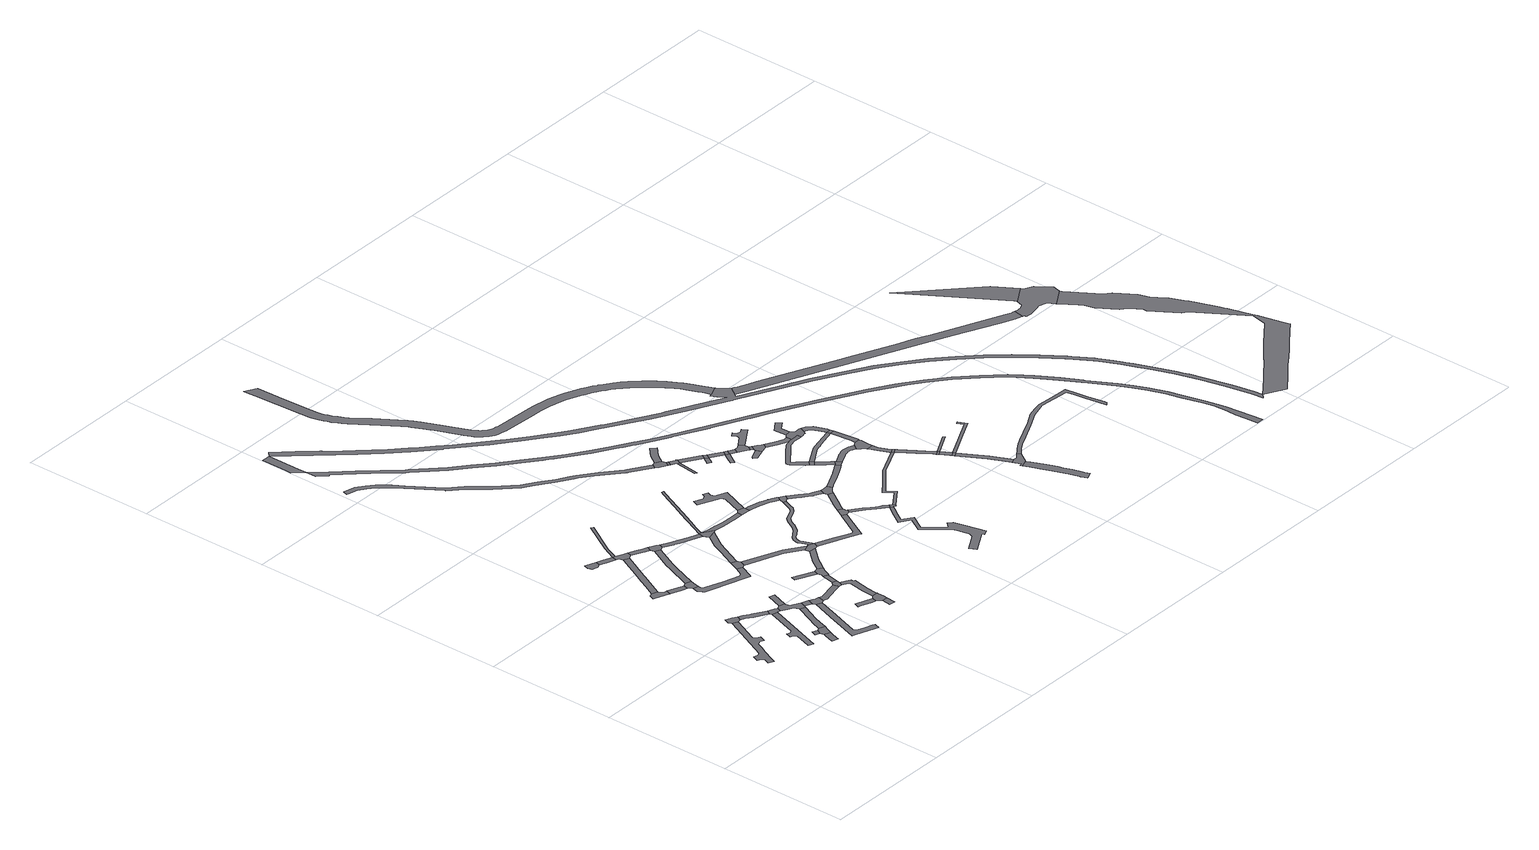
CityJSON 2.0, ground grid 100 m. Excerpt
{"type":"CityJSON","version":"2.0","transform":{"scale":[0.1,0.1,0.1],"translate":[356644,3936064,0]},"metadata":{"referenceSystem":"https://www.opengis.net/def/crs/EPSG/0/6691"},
"CityObjects":{
"road1":{"type":"Road","attributes":{"RoadStructureAttribute.sectionType":"1"},"geometry":[{"type":"MultiSurface","lod":"1","boundaries":[[[0,1,2,3,4,5,6,7,8,9,10,11,12,13,14,15,16,17,18,19,20,21]]]}]},
"road2":{"type":"Road","geometry":[{"type":"MultiSurface","lod":"1","boundaries":[[[22,21,20,23,24,25,26,27,28,29]]]}]},
"road3":{"type":"Road","attributes":{"RoadStructureAttribute.sectionType":"1"},"geometry":[{"type":"MultiSurface","lod":"1","boundaries":[[[30,31,32,33,34,35,36,37,38,39]]]}]},
"road4":{"type":"Road","attributes":{"RoadStructureAttribute.sectionType":"1"},"geometry":[{"type":"MultiSurface","lod":"1","boundaries":[[[40,41,42,43,44,45,46,47]]]}]},
"road5":{"type":"Road","geometry":[{"type":"MultiSurface","lod":"1","boundaries":[[[48,49,50,51]]]}]},
"road6":{"type":"Road","geometry":[{"type":"MultiSurface","lod":"1","boundaries":[[[52,53,54,55,56,57,58,59,60]]]}]},
"road7":{"type":"Road","attributes":{"RoadStructureAttribute.sectionType":"1"},"geometry":[{"type":"MultiSurface","lod":"1","boundaries":[[[61,62,63,64,25,24,65,66,67,68,69,70]]]}]},
"road8":{"type":"Road","geometry":[{"type":"MultiSurface","lod":"1","boundaries":[[[47,46,71,72,73,48,51]]]}]},
"road9":{"type":"Road","attributes":{"RoadStructureAttribute.sectionType":"1"},"geometry":[{"type":"MultiSurface","lod":"1","boundaries":[[[74,75,76,77,78,79,80,81,82,52,83]]]}]},
"road10":{"type":"Road","geometry":[{"type":"MultiSurface","lod":"1","boundaries":[[[69,30,39,84,85,86,87,70]]]}]},
"road11":{"type":"Road","attributes":{"RoadStructureAttribute.sectionType":"1"},"geometry":[{"type":"MultiSurface","lod":"1","boundaries":[[[88,89,90,73,72,91,92,93,94,95,96,97,98]]]}]},
"road12":{"type":"Road","geometry":[{"type":"MultiSurface","lod":"1","boundaries":[[[99,100,101,102,103,104,105]]]}]},
"road13":{"type":"Road","attributes":{"RoadStructureAttribute.sectionType":"1"},"geometry":[{"type":"MultiSurface","lod":"1","boundaries":[[[106,107,108,109,110,111,112,113,114,56,55]]]}]},
"road14":{"type":"Road","attributes":{"RoadStructureAttribute.sectionType":"1"},"geometry":[{"type":"MultiSurface","lod":"1","boundaries":[[[115,116,117,118,119,120,121,122,123,124,125,126,127,128,129,130,131]]]}]},
"road15":{"type":"Road","geometry":[{"type":"MultiSurface","lod":"1","boundaries":[[[78,132,133,134,135,136,137,138,79]]]}]},
"road16":{"type":"Road","geometry":[{"type":"MultiSurface","lod":"1","boundaries":[[[139,86,85,140,141,88,98,142,143,144,145,146,147,148,149]]]}]},
"road17":{"type":"Road","geometry":[{"type":"MultiSurface","lod":"1","boundaries":[[[150,151,149,148]]]}]},
"road18":{"type":"Road","attributes":{"RoadStructureAttribute.sectionType":"1"},"geometry":[{"type":"MultiSurface","lod":"1","boundaries":[[[152,102,101,153,154,155]]]}]},
"road19":{"type":"Road","attributes":{"RoadStructureAttribute.sectionType":"1"},"geometry":[{"type":"MultiSurface","lod":"1","boundaries":[[[156,144,143,157]]]}]},
"road20":{"type":"Road","attributes":{"RoadStructureAttribute.sectionType":"1"},"geometry":[{"type":"MultiSurface","lod":"1","boundaries":[[[158,159,160,161,162,163,164,165,134,133,166,167,168,169,170,171,172,173,174]]]}]},
"road21":{"type":"Road","geometry":[{"type":"MultiSurface","lod":"1","boundaries":[[[124,123,175,176,177,156,157]]]}]},
"road22":{"type":"Road","geometry":[{"type":"MultiSurface","lod":"1","boundaries":[[[178,179,180,181,155,154,182,110,109,183,184]]]}]},
"road23":{"type":"Road","attributes":{"RoadStructureAttribute.sectionType":"1"},"geometry":[{"type":"MultiSurface","lod":"1","boundaries":[[[185,186,187,188,189,190,138,137]]]}]},
"road24":{"type":"Road","geometry":[{"type":"MultiSurface","lod":"1","boundaries":[[[191,192,193,194,195,196,197]]]}]},
"road25":{"type":"Road","attributes":{"RoadStructureAttribute.sectionType":"1"},"geometry":[{"type":"MultiSurface","lod":"1","boundaries":[[[198,199,200,201,202,203,178,184]]]}]},
"road26":{"type":"Road","attributes":{"RoadStructureAttribute.sectionType":"1"},"geometry":[{"type":"MultiSurface","lod":"1","boundaries":[[[181,204,205,206,207,208,155]]]}]},
"road27":{"type":"Road","attributes":{"RoadStructureAttribute.sectionType":"1"},"geometry":[{"type":"MultiSurface","lod":"1","boundaries":[[[209,210,176,175,211,212,213,214,215,216]]]}]},
"road28":{"type":"Road","attributes":{"RoadStructureAttribute.sectionType":"1"},"geometry":[{"type":"MultiSurface","lod":"1","boundaries":[[[217,218,219,220]]]}]},
"road29":{"type":"Road","geometry":[{"type":"MultiSurface","lod":"1","boundaries":[[[197,196,221,220,219,222,223,224,225,226]]]}]},
"road30":{"type":"Road","geometry":[{"type":"MultiSurface","lod":"1","boundaries":[[[227,228,201,200,188,187,229]]]}]},
"road31":{"type":"Road","geometry":[{"type":"MultiSurface","lod":"1","boundaries":[[[230,231,158,174,232,233,234,235,236]]]}]},
"road32":{"type":"Road","geometry":[{"type":"MultiSurface","lod":"1","boundaries":[[[237,216,215,238,239,240,241]]]}]},
"road33":{"type":"Road","attributes":{"RoadStructureAttribute.sectionType":"1"},"geometry":[{"type":"MultiSurface","lod":"1","boundaries":[[[242,243,244,245,246,247]]]}]},
"road34":{"type":"Road","attributes":{"RoadStructureAttribute.sectionType":"1"},"geometry":[{"type":"MultiSurface","lod":"1","boundaries":[[[225,248,249,250,251,252,240,239,253,254,255,256,257,226]]]}]},
"road35":{"type":"Road","attributes":{"RoadStructureAttribute.sectionType":"1"},"geometry":[{"type":"MultiSurface","lod":"1","boundaries":[[[258,259,260,261,262,263,237,241]]]}]},
"road36":{"type":"Road","attributes":{"RoadStructureAttribute.sectionType":"1"},"geometry":[{"type":"MultiSurface","lod":"1","boundaries":[[[264,265,266,267,268,269,270,271,272,273,274,275,276,227,229]]]}]},
"road37":{"type":"Road","geometry":[{"type":"MultiSurface","lod":"1","boundaries":[[[277,278,242,247,279,261,260,280,281,282]]]}]},
"road38":{"type":"Road","attributes":{"RoadStructureAttribute.sectionType":"1"},"geometry":[{"type":"MultiSurface","lod":"1","boundaries":[[[283,284,285,236,235,286,287,288]]]}]},
"road39":{"type":"Road","attributes":{"RoadStructureAttribute.sectionType":"1"},"geometry":[{"type":"MultiSurface","lod":"1","boundaries":[[[289,290,291,233,232,292,293,294,295]]]}]},
"road40":{"type":"Road","attributes":{"RoadStructureAttribute.sectionType":"1"},"geometry":[{"type":"MultiSurface","lod":"1","boundaries":[[[296,297,277,282,298,299,300,301]]]}]},
"road41":{"type":"Road","geometry":[{"type":"MultiSurface","lod":"1","boundaries":[[[302,303,271,270,283,288]]]}]},
"road42":{"type":"Road","attributes":{"RoadStructureAttribute.sectionType":"1"},"geometry":[{"type":"MultiSurface","lod":"1","boundaries":[[[304,305,306,307,308,309,310,311,312,313,314,315,316,317,318,319,320,321,322,323,324,325,326,327,328,329,330,331,332,333,334,335,336,337,338,339,340,341,342,343,344,345,346,347]]]}]},
"road43":{"type":"Road","geometry":[{"type":"MultiSurface","lod":"1","boundaries":[[[348,349,350,351,295,294,296,301]]]}]},
"road44":{"type":"Road","attributes":{"RoadStructureAttribute.sectionType":"1"},"geometry":[{"type":"MultiSurface","lod":"1","boundaries":[[[352,353,354,355,356,357,358,303,302,359,360,361,362,363,364,365,366]]]}]},
"road45":{"type":"Road","attributes":{"RoadStructureAttribute.sectionType":"1"},"geometry":[{"type":"MultiSurface","lod":"1","boundaries":[[[303,367,368,369,370,371,372,373,374,375,376,377,378,379,271]]]}]},
"road46":{"type":"Road","attributes":{"RoadStructureAttribute.sectionType":"1"},"geometry":[{"type":"MultiSurface","lod":"1","boundaries":[[[349,380,381,382,383,384,385,386,387,388,389,390,391,392,393,394,395,396,397,398,399,400,401,402,403,404,405,406,407,408,409,410,411,412,413,414,415,416,417,418,419,350]]]}]},
"road47":{"type":"Road","attributes":{"RoadStructureAttribute.sectionType":"1"},"geometry":[{"type":"MultiSurface","lod":"1","boundaries":[[[420,421,422,423,424,425,426,427,349,348,428,429,430,431,432,433,434,435,436]]]}]},
"road48":{"type":"Road","geometry":[{"type":"MultiSurface","lod":"1","boundaries":[[[365,437,438,439,440,441,442,366]]]}]},
"road49":{"type":"Road","attributes":{"RoadStructureAttribute.sectionType":"1"},"geometry":[{"type":"MultiSurface","lod":"1","boundaries":[[[443,444,445,446,447,448,449,450,451,452,453,442,441]]]}]},
"road50":{"type":"Road","attributes":{"RoadStructureAttribute.sectionType":"1"},"geometry":[{"type":"MultiSurface","lod":"1","boundaries":[[[439,454,455,456,457,458,459,460,461,462,463,464,465,466,467,468,469,470,471,472,473,474,440]]]}]},
"road51":{"type":"Road","geometry":[{"type":"MultiSurface","lod":"1","boundaries":[[[475,465,464,476,400,399,477,478]]]}]},
"road52":{"type":"Road","geometry":[{"type":"MultiSurface","lod":"1","boundaries":[[[479,480,481,482,483,436,435,484]]]}]},
"road53":{"type":"Road","geometry":[{"type":"MultiSurface","lod":"1","boundaries":[[[485,486,487,328,327,488,489]]]}]},
"road54":{"type":"Road","geometry":[{"type":"MultiSurface","lod":"1","boundaries":[[[490,491,492,493,494,495,496,497,498,499,500,501,502,503,504,505,506,507,508,509,510,511,512,513,514,515,516,517,518,519]]]}]},
"road55":{"type":"Road","attributes":{"RoadStructureAttribute.sectionType":"1"},"geometry":[{"type":"MultiSurface","lod":"1","boundaries":[[[520,521,522,523,524,475,478,525,526,527,528,529,530,531,532]]]}]},
"road56":{"type":"Road","attributes":{"RoadStructureAttribute.sectionType":"1"},"geometry":[{"type":"MultiSurface","lod":"1","boundaries":[[[533,534,535,536,537,538,482,481]]]}]},
"road57":{"type":"Road","attributes":{"RoadStructureAttribute.sectionType":"1"},"geometry":[{"type":"MultiSurface","lod":"1","boundaries":[[[539,540,485,489]]]}]},
"road58":{"type":"Road","attributes":{"RoadStructureAttribute.sectionType":"1"},"geometry":[{"type":"MultiSurface","lod":"1","boundaries":[[[541,542,508,543,544,545,546,547,548,549,479,484]]]}]},
"road59":{"type":"Road","geometry":[{"type":"MultiSurface","lod":"1","boundaries":[[[539,550,551,552,553,554,555,556,540]]]}]},
"road60":{"type":"Road","attributes":{"RoadStructureAttribute.sectionType":"1"},"geometry":[{"type":"MultiSurface","lod":"1","boundaries":[[[557,558,559,560,487,486]]]}]},
"road61":{"type":"Road","attributes":{"RoadStructureAttribute.sectionType":"1"},"geometry":[{"type":"MultiSurface","lod":"1","boundaries":[[[553,552,551,561,562,552,563,564]]]}]},
"road62":{"type":"Road","geometry":[{"type":"MultiSurface","lod":"1","boundaries":[[[543,508,507,565,566,567,568]]]}]},
"road63":{"type":"Road","geometry":[{"type":"MultiSurface","lod":"1","boundaries":[[[536,535,569,570,571,572,573,574,520,532]]]}]},
"road64":{"type":"Road","attributes":{"RoadStructureAttribute.sectionType":"1"},"geometry":[{"type":"MultiSurface","lod":"1","boundaries":[[[575,576,577,578,563]]]}]},
"road65":{"type":"Road","geometry":[{"type":"MultiSurface","lod":"1","boundaries":[[[563,578,579,564]]]}]},
"road66":{"type":"Road","attributes":{"RoadStructureAttribute.sectionType":"1"},"geometry":[{"type":"MultiSurface","lod":"1","boundaries":[[[580,579,578,581]]]}]},
"road67":{"type":"Road","attributes":{"RoadStructureAttribute.sectionType":"1"},"geometry":[{"type":"MultiSurface","lod":"1","boundaries":[[[582,583,584,585,586,587,588,589,590,591,586,581]]]}]},
"road68":{"type":"Road","geometry":[{"type":"MultiSurface","lod":"1","boundaries":[[[580,581,586,591]]]}]},
"road69":{"type":"Road","attributes":{"RoadStructureAttribute.sectionType":"1"},"geometry":[{"type":"MultiSurface","lod":"1","boundaries":[[[592,593,594,595,596,573,572,597,598,599,600,601,602,603,604,605,606]]]}]},
"road70":{"type":"Road","attributes":{"RoadStructureAttribute.sectionType":"1"},"geometry":[{"type":"MultiSurface","lod":"1","boundaries":[[[607,608,609,610,611]]]}]},
"road71":{"type":"Road","geometry":[{"type":"MultiSurface","lod":"1","boundaries":[[[612,613,614,615,616,617,618,589,588]]]}]},
"road72":{"type":"Road","attributes":{"RoadStructureAttribute.sectionType":"1"},"geometry":[{"type":"MultiSurface","lod":"1","boundaries":[[[619,620,621,622,623,624,625,626,627,628,629,630,631,632,633,634,635,636,637,638,639,640,641,642,643,644,645,646,647,648,649,650,651,652,653,654,655,656,657,658,659,660,661,662,663,664,665,666,667,668,669,670,671,672,673,674,675,676,677,678,679,680,681,682,683,684,685,686,687,688,689,690,691,692,693,694,695,696,697,698,699,700,701,702,703,704,705,706,707,708,709,710,711,712,713,714,715,716,717,718,719,720,721,722,723,724,725,726,727,728,729,730,731,732,733,734,735,736,737,738,739,740,741,742,743,744,745,746,747,748,749,750,751,752,753,754,755,756,757,758,759,760,761,762]]]}]},
"road73":{"type":"Road","geometry":[{"type":"MultiSurface","lod":"1","boundaries":[[[763,764,765,766]]]}]},
"road74":{"type":"Road","attributes":{"RoadStructureAttribute.sectionType":"1"},"geometry":[{"type":"MultiSurface","lod":"1","boundaries":[[[767,768,615,614]]]}]},
"road75":{"type":"Road","attributes":{"RoadStructureAttribute.sectionType":"1"},"geometry":[{"type":"MultiSurface","lod":"1","boundaries":[[[769,770,771,772,763,766,773,774,775]]]}]},
"road76":{"type":"Road","attributes":{"RoadStructureAttribute.sectionType":"1"},"geometry":[{"type":"MultiSurface","lod":"1","boundaries":[[[776,777,778,779,780,781,568,567,782,783,784,785,786,787,788]]]}]},
"road77":{"type":"Road","attributes":{"RoadStructureAttribute.sectionType":"1"}},
"road78":{"type":"Road","geometry":[{"type":"MultiSurface","lod":"1","boundaries":[[[789,790,768,767,607,611,791,792]]]}]},
"road79":{"type":"Road","geometry":[{"type":"MultiSurface","lod":"1","boundaries":[[[769,606,605,793,794]]]}]},
"road80":{"type":"Road","attributes":{"RoadStructureAttribute.sectionType":"1"},"geometry":[{"type":"MultiSurface","lod":"1","boundaries":[[[795,796,797,798,799,800,801,802,803,804,805,806,807,808,809,810,811,812,813,814,815,816,817,818,819,820,821,822,823,824,825,826,827,828,765,764]]]}]},
"road81":{"type":"Road","attributes":{"RoadStructureAttribute.sectionType":"1"},"geometry":[{"type":"MultiSurface","lod":"1","boundaries":[[[829,830,831,832,833,834,835,836,617,616]]]}]},
"road82":{"type":"Road","attributes":{"RoadStructureAttribute.sectionType":"1"},"geometry":[{"type":"MultiSurface","lod":"1","boundaries":[[[837,838,839,840,841,842,843,844,845,846,847,848,849,850,851,852,853,854,855,856,857,858,859,860,861,862,863,864,865,866,867,868,869,870,871,872,873,874,875,876,877,878,879,880,881,882,883,884,885,886,887,888,889,890,891,892,893,894,895,896,897,898,899,900,901,902,903,904,905,906,907,908,909,910,911,912,913,914,915,916,917,918,919,920,921,922,923,924,925,926,927,928,929,930,931,932,933,934,935,936,937,938,939,940,941,942,943,944,945]]]}]},
"road83":{"type":"Road","attributes":{"RoadStructureAttribute.sectionType":"1"},"geometry":[{"type":"MultiSurface","lod":"1","boundaries":[[[791,946,947,814,948,949,950,792]]]}]},
"road84":{"type":"Road","attributes":{"RoadStructureAttribute.sectionType":"1"},"geometry":[{"type":"MultiSurface","lod":"1","boundaries":[[[951,952,953,954,955,956,957,958,959,794,793,960,961,962,963,964,965,966,967,968,969,970,971,972]]]}]},
"road85":{"type":"Road","attributes":{"RoadStructureAttribute.sectionType":"1"},"geometry":[{"type":"MultiSurface","lod":"1","boundaries":[[[973,974,975,976,977,978,764,763,979,980,981,982,983,984,985]]]}]},
"road86":{"type":"Road","attributes":{"RoadStructureAttribute.sectionType":"1"},"geometry":[{"type":"MultiSurface","lod":"1","boundaries":[[[986,987,988,989,884,990,986,991,992,993,994,995,996,997,998,999,1000,1001,1002,1003,1004,1005,1006,1007,1008,1009,1010,1011,1012,1013,1014,1015,1016,1017,1018,1019,1020,1021,1022,1023,1024,1025,1026,1027,1028,1029,1030,1031,1032,1033,1034,1035,1036,1037,1038,1039,1040,1041,1042,1043,1044,1045,1046,1047,1048,1049,1050,1051,1052,1053,1054,1055,1056,1057,1058,1059,1060,1061,1062,1063,1064,1065,1066,1067,1068,1069,1070,1071,1072,1073,1074,1075,1076,1077,1078,619,762,1079,1080,1081,1082,1083,1084,1085,1086,1087,1088,1089,1090,1091,1092,1093,1094,1095,1096,1097,1098,1099,1100,1101,1102,1103,1104,1105,1106,1107,1108,1109,1110,1111,1112,1113]]]}]},
"road87":{"type":"Road","geometry":[{"type":"MultiSurface","lod":"1","boundaries":[[[811,810,1114,1115,1116,1117,1118,1119,1120,1121,1122,1123,1124,948,814,1125,1126]]]}]},
"road88":{"type":"Road","geometry":[{"type":"MultiSurface","lod":"1","boundaries":[[[1122,1127,1128,1129,1130,1131,1123]]]}]},
"road89":{"type":"Road","geometry":[{"type":"MultiSurface","lod":"1","boundaries":[[[1132,1133,1134,1135,1136,972,971,1137,1138,1139,1140]]]}]},
"road90":{"type":"Road","attributes":{"RoadStructureAttribute.sectionType":"1"},"geometry":[{"type":"MultiSurface","lod":"1","boundaries":[[[1141,1142,1143,788,1144,1145,1146,1132,1140]]]}]},
"road91":{"type":"Road","geometry":[{"type":"MultiSurface","lod":"1","boundaries":[[[788,787,1147,1144]]]}]},
"road92":{"type":"Road","attributes":{"RoadStructureAttribute.sectionType":"1"},"geometry":[{"type":"MultiSurface","lod":"1","boundaries":[[[1148,1149,1150,984,1151,1152,1136,1135]]]}]},
"road93":{"type":"Road","attributes":{"RoadStructureAttribute.sectionType":"1"},"geometry":[{"type":"MultiSurface","lod":"1","boundaries":[[[1153,1154,1155,1156,1119,1118,1157,1158,1159,985]]]}]},
"road94":{"type":"Road","attributes":{"RoadStructureAttribute.sectionType":"1"},"geometry":[{"type":"MultiSurface","lod":"1","boundaries":[[[1160,1161,1162,1147,787,1163,1164,1165,1166,1167]]]}]},
"road95":{"type":"Road","geometry":[{"type":"MultiSurface","lod":"1","boundaries":[[[984,1150,1153,985]]]}]},
"road96":{"type":"Road","geometry":[{"type":"MultiSurface","lod":"1","boundaries":[[[1166,1168,1169,1167]]]}]},
"road97":{"type":"Road","attributes":{"RoadStructureAttribute.sectionType":"1"},"geometry":[{"type":"MultiSurface","lod":"1","boundaries":[[[1168,1170,1171,1172,1173,1169]]]}]},
"road98":{"type":"Road","geometry":[{"type":"MultiSurface","lod":"1","boundaries":[[[1171,1174,1175,1172]]]}]},
"road99":{"type":"Road","attributes":{"RoadStructureAttribute.sectionType":"1"},"geometry":[{"type":"MultiSurface","lod":"1","boundaries":[[[1174,1176,1177,1178,1179,1180,1181,1182,1183,1184,1175]]]}]},
"road100":{"type":"Road","geometry":[{"type":"MultiSurface","lod":"1","boundaries":[[[1185,1186,1167,1169]]]}]},
"road101":{"type":"Road","attributes":{"RoadStructureAttribute.sectionType":"1"},"geometry":[{"type":"MultiSurface","lod":"1","boundaries":[[[1187,1188,1189,1190,1191,1192,1193,1194,1195,1196,1197,1198,1199,1200,1201,1202,1203,1204,1205,1206,1207,1208,1209,1210,1211,1212,1213,1214,1215]]]}]},
"road102":{"type":"Road","geometry":[{"type":"MultiSurface","lod":"1","boundaries":[[[1179,1216,1217,1200,1199,1218,1219,1220,1180]]]}]},
"road103":{"type":"Road","attributes":{"RoadStructureAttribute.sectionType":"1"},"geometry":[{"type":"MultiSurface","lod":"1","boundaries":[[[1221,1222,1223,1224,1225,1226,1172,1175]]]}]},
"road104":{"type":"Road","attributes":{"RoadStructureAttribute.sectionType":"1"},"geometry":[{"type":"MultiSurface","lod":"1","boundaries":[[[1218,1227,1228,1229,1230,1231,1232,1233,1234,1235,1236,1237,1238,1239,1240,1241,1242,1243,1244,1245,1246,1247,1248,1249,1250,1251,1252,1253,1254,1255,1256,1257,1219]]]}]},
"road105":{"type":"Road","attributes":{"RoadStructureAttribute.sectionType":"1"},"geometry":[{"type":"MultiSurface","lod":"1","boundaries":[[[1258,1259,1260,1261,1262,1263,1264,1265,1266,1267,1268,1269,1270,1271,1073,1072,1272,1273,1274,1275,1276,1277,1278,1279,1280,1281,1282,1283]]]}]},
"road106":{"type":"Road","attributes":{"RoadStructureAttribute.sectionType":"1"},"geometry":[{"type":"MultiSurface","lod":"1","boundaries":[[[1284,1285,1286,1287,1288]]]}]},
"road107":{"type":"Road","geometry":[{"type":"MultiSurface","lod":"1","boundaries":[[[1289,1290,1291,1292,1284,1288,1293,1294,1295,1296,1297,1298,1299,1300,1258,1283,1301,1302,1303,1304,1305,1306,1307,1308,1309,1310,1311,1312,1313]]]}]},
"road108":{"type":"Road","attributes":{"RoadStructureAttribute.sectionType":"1"},"geometry":[{"type":"MultiSurface","lod":"1","boundaries":[[[1314,1315,1316,1317,1318,1319,1320,1321,1322,1323,1324,1325,1326,1327,1328,1329,1330,1331,1332,1333,1334,1335,1336,1337,1037,1338,1339,1340,1341,1342,1343,1344,1345,1346,1347,1348,1349,1350,1351,1352,1353,1354,1355,1356,1357,1358,1359,1360,1361,1362,1363,1364,1365,1289,1313]]]}]}
},
"vertices":[
[343,919,0],[287,801,0],[258,737,0],[229,729,0],[202,740,0],[182,694,0],[210,682,0],[220,654,0],[205,615,0],[247,599,0],[262,638,0],[298,718,0],[321,766,0],[341,810,0],[346,818,0],[375,827,0],[402,815,0],[422,861,0],[395,873,0],[384,901,0],[473,1096,0],[432,1114,0],
[419,1141,0],[500,1104,0],[501,1105,0],[520,1140,0],[502,1149,0],[483,1159,0],[450,1173,0],[434,1179,0],
[689,983,0],[610,753,0],[587,742,0],[560,751,0],[545,709,0],[573,699,0],[584,677,0],[541,550,0],[583,535,0],[731,968,0],
[709,535,0],[687,464,0],[692,462,0],[735,449,0],[741,470,0],[756,518,0],[764,539,0],[718,558,0],
[726,621,0],[689,635,0],[675,597,0],[706,586,0],
[466,1708,0],[453,1713,0],[431,1722,0],[420,1750,0],[376,1764,0],[348,1753,0],[334,1716,0],[380,1698,0],[451,1671,0],
[687,1042,0],[604,1089,0],[596,1094,0],[554,1123,0],[533,1088,0],[583,1054,0],[595,1048,0],[668,1007,0],[681,1001,0],[704,1035,0],
[779,576,0],[795,613,0],[753,633,0],
[456,1670,0],[462,1667,0],[525,1643,0],[559,1630,0],[577,1624,0],[591,1662,0],[567,1672,0],[501,1696,0],[501,1695,0],[452,1671,0],
[734,977,0],[754,967,0],[772,1002,0],[751,1012,0],
[855,883,0],[797,749,0],[778,699,0],[818,677,0],[826,698,0],[829,707,0],[837,727,0],[867,795,0],[896,864,0],[896,865,0],[897,865,0],
[359,2267,0],[402,2253,0],[430,2264,0],[444,2301,0],[372,2329,0],[362,2333,0],[347,2295,0],
[437,1785,0],[515,1941,0],[521,1953,0],[624,2161,0],[583,2181,0],[581,2176,0],[479,1971,0],[473,1960,0],[422,1856,0],
[1030,375,0],[1012,381,0],[963,398,0],[898,420,0],[884,447,0],[902,497,0],[954,647,0],[985,737,0],[1013,816,0],[971,833,0],[953,782,0],[912,663,0],[851,488,0],[820,399,0],[839,392,0],[984,343,0],[1016,333,0],
[587,1620,0],[602,1594,0],[646,1585,0],[657,1638,0],[661,1658,0],[661,1659,0],[619,1675,0],
[794,1011,0],[804,941,0],[842,921,0],[904,884,0],[905,883,0],[924,925,0],[908,933,0],[851,963,0],[840,991,0],[842,999,0],[800,1014,0],
[886,1122,0],[843,1137,0],
[497,2281,0],[483,2244,0],[550,2218,0],[564,2255,0],
[977,902,0],[958,860,0],
[973,1525,0],[946,1466,0],[919,1454,0],[794,1496,0],[768,1505,0],[660,1542,0],[658,1542,0],[643,1568,0],[593,1553,0],[612,1520,0],[620,1507,0],[623,1506,0],[722,1473,0],[753,1462,0],[963,1392,0],[972,1412,0],[1014,1506,0],
[1039,831,0],[1049,875,0],[1023,881,0],
[669,2213,0],[637,2226,0],[609,2237,0],[581,2248,0],[572,2209,0],[626,2166,0],[654,2177,0],
[735,1849,0],[754,1897,0],[838,2069,0],[798,2089,0],[712,1915,0],[695,1870,0],
[1152,633,0],[1140,637,0],[1127,599,0],[1142,594,0],[1231,564,0],[1257,556,0],[1270,594,0],
[724,2148,0],[753,2134,0],[788,2117,0],[805,2152,0],[774,2166,0],[732,2187,0],
[619,2335,0],[630,2360,0],[768,2590,0],[754,2604,0],[614,2369,0],
[1219,902,0],[1074,869,0],[1075,822,0],[1107,829,0],[1112,830,0],[1206,851,0],[1240,858,0],[1229,905,0],
[1285,458,0],[1330,454,0],[1335,522,0],[1291,525,0],
[1273,550,0],[1338,563,0],[1340,586,0],[1340,597,0],[1340,612,0],[1294,612,0],
[884,2113,0],[861,2125,0],[867,2078,0],
[989,1560,0],[985,1551,0],[1042,1517,0],[1061,1559,0],[1052,1581,0],[1050,1587,0],[1009,1605,0],
[1251,926,0],[1259,862,0],[1266,859,0],[1280,889,0],[1287,918,0],
[1285,1107,0],[1272,1113,0],[1130,1177,0],[1116,1139,0],[1262,1073,0],[1269,1070,0],
[1340,627,0],[1345,699,0],[1366,823,0],[1354,828,0],[1357,850,0],[1309,838,0],[1319,818,0],[1301,704,0],[1299,684,0],[1294,630,0],
[1292,941,0],[1301,1000,0],[1306,1009,0],[1272,1024,0],[1267,1012,0],[1256,948,0],
[944,2040,0],[947,2038,0],[948,2040,0],[981,2024,0],[1065,1990,0],[1135,1962,0],[1144,1958,0],[1152,1996,0],[1150,1996,0],[1146,1997,0],[1078,2024,0],[996,2057,0],[952,2079,0],
[1318,1113,0],[1289,1105,0],[1280,1042,0],[1312,1007,0],[1336,1062,0],[1354,1089,0],
[1165,1914,0],[1106,1822,0],[1070,1743,0],[1118,1737,0],[1146,1800,0],[1230,1931,0],
[1498,1347,0],[1356,1441,0],[1354,1442,0],[1334,1402,0],[1342,1396,0],[1447,1327,0],[1502,1345,0],
[1453,1287,0],[1373,1196,0],[1382,1132,0],[1405,1167,0],[1435,1204,0],[1506,1286,0],
[1257,1943,0],[1171,1995,0],
[40,4124,0],[51,4121,0],[125,4101,0],[180,4065,0],[226,4023,0],[290,3944,0],[340,3873,0],[493,3647,0],[495,3644,0],[591,3555,0],[706,3412,0],[847,3276,0],[908,3235,0],[1055,3136,0],[1153,3077,0],[1178,3063,0],[1266,2996,0],[1296,2974,0],[1432,2861,0],[1439,2855,0],[1438,2853,0],[1445,2847,0],[1461,2837,0],[1599,2749,0],[1620,2783,0],[1469,2879,0],[1459,2887,0],[1458,2886,0],[1319,3003,0],[1196,3094,0],[1161,3115,0],[1074,3167,0],[969,3238,0],[870,3305,0],[733,3437,0],[624,3571,0],[617,3580,0],[523,3668,0],[370,3894,0],[319,3966,0],[253,4048,0],[203,4094,0],[140,4135,0],[51,4159,0],
[1535,1293,0],[1550,1330,0],[1515,1344,0],[1506,1348,0],
[1496,1967,0],[1447,1966,0],[1430,1966,0],[1367,1969,0],[1304,1976,0],[1299,1976,0],[1232,1985,0],[1295,1938,0],[1321,1936,0],[1365,1931,0],[1429,1928,0],[1448,1928,0],[1496,1929,0],[1516,1928,0],[1518,1966,0],
[1200,2059,0],[1237,2137,0],[1290,2250,0],[1365,2411,0],[1397,2482,0],[1412,2515,0],[1394,2519,0],[1379,2487,0],[1348,2419,0],[1284,2281,0],[1273,2258,0],[1227,2160,0],[1184,2066,0],
[1543,1345,0],[1536,1367,0],[1522,1400,0],[1512,1425,0],[1512,1432,0],[1518,1453,0],[1534,1474,0],[1561,1491,0],[1601,1520,0],[1622,1543,0],[1648,1584,0],[1650,1587,0],[1670,1627,0],[1691,1649,0],[1719,1663,0],[1753,1677,0],[1779,1695,0],[1802,1719,0],[1817,1756,0],[1838,1807,0],[1814,1816,0],[1794,1765,0],[1780,1732,0],[1763,1714,0],[1741,1699,0],[1708,1686,0],[1676,1669,0],[1650,1642,0],[1628,1600,0],[1626,1596,0],[1602,1558,0],[1584,1539,0],[1547,1511,0],[1517,1492,0],[1496,1465,0],[1487,1436,0],[1487,1420,0],[1498,1390,0],[1513,1357,0],[1515,1347,0],
[1874,1302,0],[1836,1235,0],[1831,1226,0],[1812,1219,0],[1779,1233,0],[1695,1269,0],[1682,1275,0],[1587,1315,0],[1556,1284,0],[1572,1278,0],[1680,1232,0],[1776,1191,0],[1838,1164,0],[1843,1162,0],[1872,1217,0],[1970,1394,0],[1936,1413,0],
[1537,1927,0],[1540,1927,0],[1593,1924,0],[1597,1964,0],[1592,1972,0],[1543,1983,0],
[1672,2183,0],[1587,2221,0],[1576,2249,0],[1587,2276,0],[1550,2291,0],[1539,2266,0],[1511,2255,0],[1446,2284,0],[1426,2238,0],[1590,2165,0],[1601,2137,0],
[1623,1920,0],[1653,1915,0],[1682,1908,0],[1705,1901,0],[1733,1890,0],[1734,1892,0],[1755,1884,0],[1789,1868,0],[1790,1868,0],[1814,1855,0],[1822,1850,0],[1842,1881,0],[1832,1887,0],[1805,1901,0],[1775,1915,0],[1776,1916,0],[1770,1919,0],[1717,1940,0],[1692,1947,0],[1662,1954,0],[1629,1960,0],
[1885,1853,0],[1821,1843,0],[1852,1819,0],[1865,1822,0],
[2014,1423,0],[2009,1426,0],[2006,1458,0],[1970,1477,0],[1941,1422,0],[1997,1400,0],
[1702,2737,0],[1694,2766,0],[1650,2789,0],[1625,2732,0],[1683,2701,0],
[2185,443,0],[2351,542,0],[2352,541,0],[2362,524,0],[2401,546,0],[2363,695,0],[2342,781,0],[2311,807,0],[2297,793,0],[2279,774,0],[2236,812,0],[2155,908,0],[2227,1024,0],[2168,1061,0],[2147,1074,0],[2183,1128,0],[2227,1192,0],[2239,1211,0],[2217,1226,0],[2163,1147,0],[2108,1066,0],[2189,1015,0],[2124,906,0],[2259,746,0],[2270,736,0],[2280,698,0],[2297,631,0],[2301,607,0],[2290,576,0],[2155,495,0],
[2086,1717,0],[2034,1743,0],[2014,1753,0],[1956,1797,0],[1892,1849,0],[1870,1819,0],[1934,1768,0],[1943,1761,0],[1942,1760,0],[1994,1721,0],[2005,1715,0],[2012,1711,0],[2073,1680,0],
[2019,1483,0],[2058,1543,0],[2117,1632,0],[2082,1652,0],[2005,1535,0],[1985,1504,0],
[1698,2693,0],[1717,2729,0],
[2092,1331,0],[2148,1284,0],[2238,1251,0],[2206,1278,0],[2184,1289,0],[2164,1306,0],[2111,1351,0],[2097,1362,0],[2056,1392,0],
[1739,2672,0],[1738,2665,0],[1757,2662,0],[1774,2696,0],[1765,2701,0],[1766,2703,0],[1763,2704,0],
[1737,2832,0],[1804,2895,0],[1770,2932,0],[1698,2865,0],
[1716,2499,0],[1734,2493,0],[1902,2570,0],[1923,2604,0],
[2245,1219,0],[2260,1208,0],[2269,1218,0],[2257,1234,0],
[2131,1654,0],[2136,1658,0],[2158,1676,0],[2170,1682,0],[2151,1718,0],[2116,1715,0],
[1869,2517,0],[1894,2501,0],[1901,2511,0],[1928,2554,0],
[1949,2588,0],
[2049,2525,0],[2028,2491,0],
[1989,2429,0],[1971,2400,0],[1996,2384,0],[2013,2412,0],[2052,2476,0],[2072,2463,0],[2099,2448,0],[2119,2484,0],[2092,2498,0],[2073,2510,0],
[2327,1806,0],[2314,1798,0],[2315,1797,0],[2302,1789,0],[2212,1744,0],[2207,1702,0],[2227,1710,0],[2262,1728,0],[2263,1726,0],[2320,1756,0],[2347,1772,0],[2396,1800,0],[2418,1812,0],[2417,1814,0],[2398,1847,0],
[2201,2370,0],[2118,2336,0],[2107,2320,0],[2135,2302,0],[2214,2327,0],
[2160,2415,0],[2178,2405,0],[2180,2404,0],[2202,2437,0],[2202,2467,0],[2177,2504,0],[2149,2485,0],
[2626,3076,0],[2616,3099,0],[2593,3162,0],[2585,3180,0],[2568,3217,0],[2540,3279,0],[2519,3317,0],[2485,3374,0],[2447,3429,0],[2418,3466,0],[2413,3473,0],[2385,3506,0],[2355,3539,0],[2322,3572,0],[2284,3607,0],[2245,3639,0],[2192,3677,0],[2159,3699,0],[2156,3701,0],[2125,3720,0],[2090,3740,0],[2055,3758,0],[2019,3774,0],[1983,3790,0],[1943,3806,0],[1901,3821,0],[1859,3834,0],[1815,3846,0],[1780,3853,0],[1706,3864,0],[1677,3868,0],[1492,3878,0],[1340,3885,0],[1322,3889,0],[1302,3893,0],[1286,3896,0],[1272,3901,0],[1261,3907,0],[1249,3915,0],[1238,3925,0],[1228,3934,0],[1219,3944,0],[1211,3955,0],[1203,3967,0],[1196,3979,0],[1186,3997,0],[1178,4017,0],[1169,4040,0],[1078,4258,0],[1068,4279,0],[1051,4317,0],[1029,4363,0],[1010,4397,0],[1007,4402,0],[974,4455,0],[877,4596,0],[851,4632,0],[787,4721,0],[769,4750,0],[750,4788,0],[741,4808,0],[733,4827,0],[723,4852,0],[715,4878,0],[709,4903,0],[704,4928,0],[702,4945,0],[701,4966,0],[698,5014,0],[693,5148,0],[692,5166,0],[689,5252,0],[682,5422,0],[593,5472,0],[595,5442,0],[599,5375,0],[621,5000,0],[624,4938,0],[627,4916,0],[633,4886,0],[640,4856,0],[650,4827,0],[660,4799,0],[669,4776,0],[679,4757,0],[690,4733,0],[702,4711,0],[722,4678,0],[852,4495,0],[926,4385,0],[942,4359,0],[960,4327,0],[1028,4179,0],[1098,4008,0],[1105,3989,0],[1115,3964,0],[1128,3941,0],[1137,3925,0],[1147,3910,0],[1159,3895,0],[1172,3880,0],[1187,3866,0],[1203,3852,0],[1221,3841,0],[1240,3830,0],[1263,3822,0],[1286,3816,0],[1307,3812,0],[1330,3808,0],[1568,3796,0],[1669,3791,0],[1766,3776,0],[1771,3775,0],[1798,3770,0],[1837,3759,0],[1876,3747,0],[1915,3733,0],[1954,3718,0],[1987,3703,0],[2021,3688,0],[2054,3671,0],[2086,3653,0],[2114,3636,0],[2142,3617,0],[2170,3598,0],[2197,3577,0],[2215,3563,0],[2233,3548,0],[2250,3532,0],[2267,3516,0],[2299,3485,0],[2329,3452,0],[2357,3418,0],[2384,3382,0],[2402,3357,0],[2419,3332,0],[2436,3306,0],[2451,3279,0],[2470,3244,0],[2487,3207,0],[2520,3131,0],[2532,3102,0],[2543,3072,0],[2548,3044,0],
[2335,1979,0],[2315,2002,0],[2285,1976,0],[2305,1953,0],
[2201,2390,0],[2223,2423,0],
[2428,1875,0],[2410,1894,0],[2388,1918,0],[2343,1970,0],[2313,1944,0],[2358,1891,0],[2399,1848,0],
[2601,1585,0],[2547,1558,0],[2417,1454,0],[2340,1393,0],[2331,1387,0],[2377,1321,0],[2405,1317,0],[2360,1381,0],[2425,1434,0],[2560,1543,0],[2604,1564,0],[2766,1643,0],[2755,1659,0],
[2279,2385,0],[2252,2403,0],[2272,2344,0],[2291,2378,0],
[2453,1833,0],[2435,1868,0],
[2304,2015,0],[2301,2019,0],[2261,2071,0],[2253,2065,0],[2248,2073,0],[2229,2098,0],[2235,2102,0],[2350,2194,0],[2391,2227,0],[2399,2230,0],[2408,2233,0],[2447,2242,0],[2454,2242,0],[2498,2242,0],[2520,2243,0],[2523,2243,0],[2520,2273,0],[2518,2273,0],[2497,2272,0],[2455,2272,0],[2440,2271,0],[2401,2262,0],[2388,2258,0],[2373,2251,0],[2315,2205,0],[2216,2126,0],[2207,2119,0],[2200,2108,0],[2198,2093,0],[2203,2082,0],[2220,2060,0],[2224,2054,0],[2269,1994,0],[2276,1987,0],
[2363,2575,0],[2338,2612,0],[2313,2596,0],[2284,2601,0],[2265,2629,0],[2236,2609,0],[2255,2582,0],[2249,2553,0],
[4639,100,0],[4627,205,0],[4612,304,0],[4600,372,0],[4582,452,0],[4541,607,0],[4513,718,0],[4512,721,0],[4469,841,0],[4425,944,0],[4378,1039,0],[4271,1236,0],[4265,1246,0],[4193,1385,0],[4101,1534,0],[4059,1594,0],[4001,1678,0],[3872,1814,0],[3738,1948,0],[3592,2066,0],[3429,2182,0],[3253,2286,0],[2930,2465,0],[2851,2505,0],[2786,2539,0],[2617,2626,0],[2482,2691,0],[2468,2698,0],[2280,2789,0],[2239,2809,0],[1983,2940,0],[1865,3003,0],[1784,3049,0],[1763,3061,0],[1612,3150,0],[1493,3223,0],[1356,3314,0],[1223,3412,0],[1105,3504,0],[975,3607,0],[850,3716,0],[731,3818,0],[638,3906,0],[541,4003,0],[527,4017,0],[305,4264,0],[184,4392,0],[79,4506,0],[82,4424,0],[144,4361,0],[153,4369,0],[156,4366,0],[277,4238,0],[343,4165,0],[498,3993,0],[514,3976,0],[611,3879,0],[705,3790,0],[825,3687,0],[953,3580,0],[1083,3477,0],[1202,3385,0],[1233,3362,0],[1263,3339,0],[1335,3286,0],[1474,3193,0],[1594,3120,0],[1625,3102,0],[1644,3090,0],[1668,3076,0],[1736,3036,0],[1745,3030,0],[1848,2972,0],[1967,2909,0],[1983,2901,0],[2219,2779,0],[2223,2777,0],[2466,2660,0],[2486,2651,0],[2602,2595,0],[2914,2434,0],[3236,2256,0],[3410,2152,0],[3471,2109,0],[3571,2038,0],[3715,1922,0],[3847,1790,0],[3974,1656,0],[4007,1608,0],[4072,1515,0],[4075,1508,0],[4162,1367,0],[4236,1236,0],[4241,1227,0],[4352,1026,0],[4398,931,0],[4441,830,0],[4484,709,0],[4495,668,0],[4512,600,0],[4553,445,0],[4570,365,0],[4577,316,0],[4579,258,0],[4580,251,0],[4578,185,0],[4585,104,0],[4591,6,0],[4647,9,0],
[2345,2303,0],[2420,2271,0],[2452,2313,0],[2425,2312,0],[2362,2339,0],
[2625,1918,0],[2600,1924,0],[2570,1925,0],[2552,1921,0],[2545,1920,0],[2523,1912,0],[2506,1906,0],[2504,1905,0],[2455,1878,0],[2465,1839,0],[2478,1845,0],[2530,1872,0],[2546,1878,0],[2558,1880,0],[2564,1882,0],[2582,1885,0],[2594,1884,0],[2606,1881,0],[2617,1877,0],[2627,1871,0],[2637,1864,0],[2664,1902,0],
[2622,2134,0],[2532,2110,0],[2497,2101,0],[2486,2098,0],[2459,2090,0],[2439,2078,0],[2433,2039,0],[2471,2063,0],[2500,2070,0],[2505,2072,0],[2534,2079,0],[2678,2118,0],[2674,2148,0],
[77,4825,0],[8,4824,0],[10,4628,0],[10,4583,0],[79,4578,0],[472,4384,0],[596,4258,0],[720,4131,0],[885,3986,0],[887,3984,0],[1062,3833,0],[1123,3783,0],[1248,3684,0],[1274,3663,0],[1396,3574,0],[1507,3490,0],[1619,3417,0],[1738,3347,0],[1834,3288,0],[1914,3240,0],[2061,3155,0],[2258,3051,0],[2274,3042,0],[2329,3015,0],[2580,2890,0],[2583,2888,0],[2592,2884,0],[2618,2871,0],[2849,2757,0],[3107,2629,0],[3321,2512,0],[3498,2408,0],[3648,2301,0],[3792,2186,0],[3929,2063,0],[4058,1932,0],[4180,1794,0],[4231,1729,0],[4294,1649,0],[4393,1507,0],[4399,1498,0],[4495,1343,0],[4500,1333,0],[4576,1173,0],[4621,1066,0],[4649,1000,0],[4712,823,0],[4765,643,0],[4809,461,0],[4847,271,0],[4858,178,0],[4889,207,0],[4881,276,0],[4849,440,0],[4843,469,0],[4799,652,0],[4773,750,0],[4758,793,0],[4749,820,0],[4745,834,0],[4681,1012,0],[4637,1118,0],[4616,1170,0],[4608,1188,0],[4581,1245,0],[4533,1345,0],[4531,1349,0],[4526,1360,0],[4443,1494,0],[4429,1517,0],[4322,1670,0],[4318,1675,0],[4207,1816,0],[4084,1956,0],[3953,2088,0],[3814,2213,0],[3669,2329,0],[3517,2437,0],[3338,2543,0],[3123,2660,0],[2922,2760,0],[2865,2788,0],[2634,2902,0],[2640,2913,0],[2644,2920,0],[2648,2927,0],[2652,2924,0],[2694,2990,0],[2680,3002,0],[2665,3017,0],[2652,3034,0],[2640,3050,0],[2627,3073,0],[2532,3037,0],[2551,2992,0],[2561,2979,0],[2571,2966,0],[2601,2931,0],[2376,3046,0],[2266,3101,0],[2193,3137,0],[2163,3153,0],[2007,3235,0],[1796,3360,0],[1786,3367,0],[1609,3479,0],[1555,3515,0],[1495,3557,0],[1380,3639,0],[1249,3739,0],[1217,3763,0],[1140,3827,0],[1038,3910,0],[970,3969,0],[967,3972,0],[884,4047,0],[803,4121,0],[749,4174,0],[651,4269,0],[502,4424,0],[445,4486,0],[366,4572,0],[354,4586,0],[351,4595,0],[345,4603,0],[344,4604,0],[235,4726,0],[115,4858,0],
[2539,2246,0],[2556,2249,0],[2569,2250,0],[2578,2258,0],[2585,2273,0],[2599,2312,0],[2588,2316,0],[2545,2315,0],[2522,2341,0],[2477,2338,0],[2456,2317,0],[2518,2274,0],[2520,2274,0],
[2517,2413,0],[2574,2452,0],[2549,2489,0],[2502,2457,0],[2470,2436,0],
[2742,1811,0],[2740,1853,0],[2742,1907,0],[2742,1922,0],[2699,1922,0],[2644,1859,0],[2662,1842,0],[2679,1822,0],[2687,1808,0],
[2690,1800,0],[2705,1764,0],[2750,1667,0],[2787,1679,0],[2782,1687,0],[2744,1766,0],
[2798,1662,0],
[2742,1938,0],[2742,1961,0],[2716,2124,0],[2702,1959,0],[2701,1949,0],
[2712,2154,0],[2709,2173,0],[2672,2264,0],[2635,2299,0],[2612,2263,0],[2636,2243,0],[2671,2164,0],
[2946,1448,0],[2882,1543,0],[2806,1649,0],[2776,1628,0],[2852,1522,0],[2916,1428,0],[2927,1411,0],[2958,1430,0],
[2936,1395,0],[2967,1415,0],
[2977,1331,0],[2982,1322,0],[3014,1340,0],[3008,1350,0],
[2991,1306,0],[3023,1324,0],
[3047,1209,0],[3101,1108,0],[3163,975,0],[3170,957,0],[3204,971,0],[3202,975,0],[3197,990,0],[3134,1124,0],[3079,1226,0],
[3132,1501,0],[3124,1517,0],
[3389,487,0],[3383,507,0],[3379,518,0],[3356,591,0],[3350,611,0],[3337,650,0],[3323,689,0],[3309,726,0],[3294,765,0],[3286,785,0],[3252,869,0],[3251,873,0],[3240,896,0],[3184,874,0],[3192,852,0],[3193,851,0],[3195,846,0],[3230,761,0],[3237,742,0],[3252,705,0],[3266,668,0],[3279,630,0],[3292,593,0],[3298,573,0],[3322,499,0],[3325,489,0],[3335,466,0],[3342,446,0],[3398,468,0],
[3195,893,0],[3177,892,0],[3290,978,0],[3273,1000,0],[3232,968,0],
[3191,1410,0],[3360,1496,0],[3326,1559,0],[3310,1551,0],[3335,1504,0],[3182,1426,0],
[3318,1000,0],[3345,1020,0],[3362,1032,0],[3389,1048,0],[3435,1072,0],[3606,1157,0],[3631,1169,0],[3721,1217,0],[3788,1237,0],[3846,1252,0],[3961,1243,0],[4074,1236,0],[4084,1179,0],[4097,1096,0],[4126,927,0],[4151,946,0],[4147,967,0],[4124,1100,0],[4110,1189,0],[4098,1262,0],[3963,1270,0],[3844,1280,0],[3781,1264,0],[3710,1243,0],[3617,1192,0],[3592,1180,0],[3420,1095,0],[3374,1071,0],[3345,1054,0],[3326,1041,0],[3299,1020,0],
[4634,2142,0],[4623,2145,0],[4611,2149,0],[4568,2166,0],[4055,2391,0],[3955,2435,0],[3906,2456,0],[3839,2485,0],[3482,2641,0],[3446,2657,0],[2866,2911,0],[2812,2935,0],[2734,2968,0],[2712,2979,0],[2675,2910,0],[2703,2897,0],[2730,2886,0],[3448,2571,0],[3951,2351,0],[4142,2267,0],[4458,2128,0],[4569,2081,0],[4588,2073,0],[4601,2069,0],[4618,2065,0],[4622,2064,0],
[4880,2298,0],[4772,2466,0],[4281,2932,0],[4735,2228,0],[4745,2212,0],
[5021,2078,0],[5037,2137,0],[4956,2245,0],[4894,2277,0],[4730,2161,0],[4722,2152,0],[4721,2151,0],[4689,2140,0],[4678,2139,0],[4667,2139,0],[4656,2139,0],[4644,2140,0],[4634,2062,0],[4636,2062,0],[4636,2043,0],[4649,2041,0],[4666,2041,0],[4683,2041,0],[4699,2042,0],[4715,2044,0],[4744,2051,0],[4758,2054,0],[4791,2064,0],[4855,2041,0],[4886,1991,0],
[4895,1978,0],[4968,1865,0],[4990,1831,0],[5010,1761,0],[5101,1621,0],[5148,1586,0],[5157,1572,0],[5179,1538,0],[5205,1497,0],[5203,1469,0],[5330,1272,0],[5366,1248,0],[5605,876,0],[5582,765,0],[5481,685,0],[5395,616,0],[5313,551,0],[5290,532,0],[5271,516,0],[5177,435,0],[5115,386,0],[5049,334,0],[4950,255,0],[4896,213,0],[5045,126,0],[5173,229,0],[5273,308,0],[5357,372,0],[5379,388,0],[5380,389,0],[5416,416,0],[5504,485,0],[5604,565,0],[5682,627,0],[5681,631,0],[5672,672,0],[5629,849,0],[5626,861,0],[5616,899,0],[5564,1074,0],[5556,1098,0],[5548,1124,0],[5487,1295,0],[5473,1331,0],[5468,1344,0],[5420,1459,0],[5408,1477,0],[5349,1568,0],[5324,1648,0],[5229,1791,0],[5181,1830,0],[5030,2063,0]
]}
